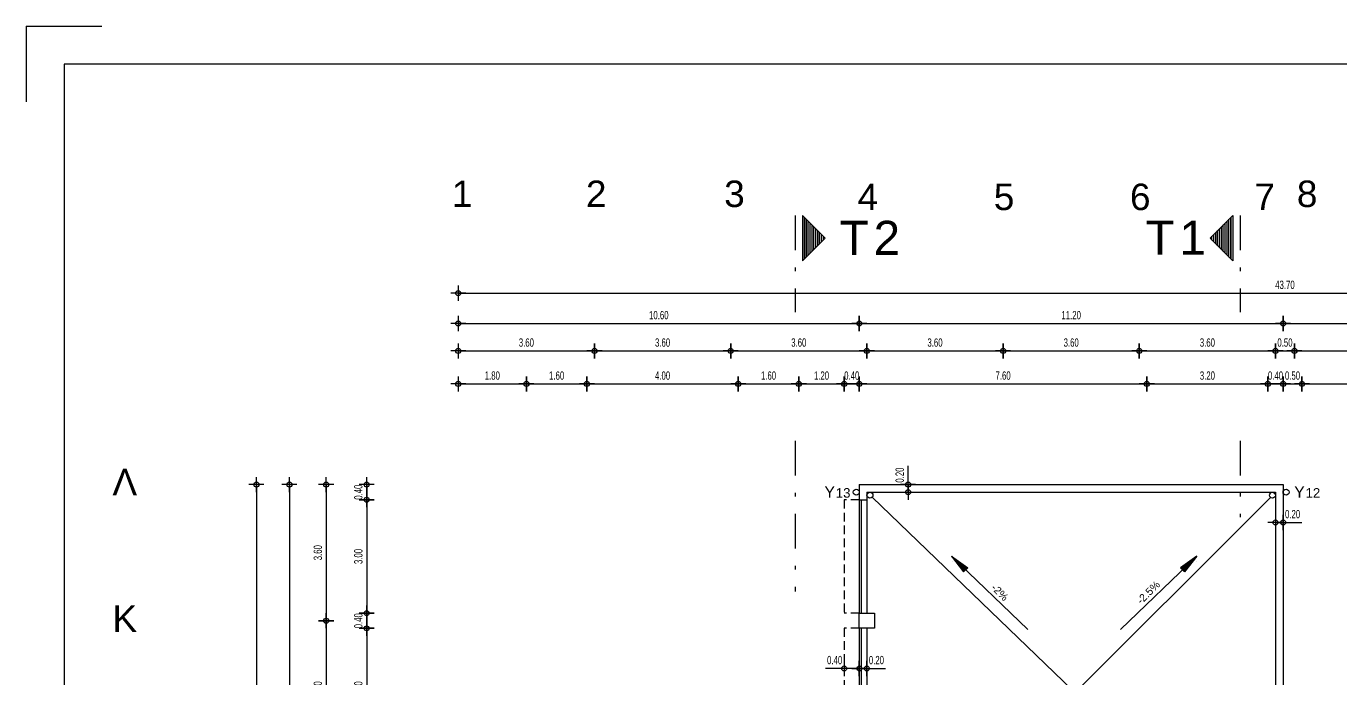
# Model space of a CAD drawing. Header units: metres. Extents: x 0 to 132, y -109 to 310.
# Drawn here: x 0 to 34.74, y 277.89 to 295.14 of the extents above; entities that cross this region are included whole.
import ezdxf

# ---------------------------------------------------------------- set-up
doc = ezdxf.new("R2010")
doc.units = ezdxf.units.M
doc.header["$LTSCALE"] = 0.036
doc.linetypes.add('DASHDOTX2', pattern=[50.8, 25.4, -12.7, 0, -12.7])
doc.linetypes.add('HIDDEN', pattern=[9.525, 6.35, -3.175])
doc.layers.get('Defpoints').update_dxf_attribs({"color": 252})
for name, color, linetype in [('arxitek doma', 254, 'Continuous'), ('BORDER', 252, 'Continuous'), ('DIMBLK', 252, 'Continuous'), ('LAYER-ON', 252, 'Continuous'), ('MARKS', 252, 'Continuous')]:
    doc.layers.add(name, color=color, linetype=linetype)
doc.styles.add('COMU-C', font='ugcompl.shx', dxfattribs={"width": 0.7})
doc.styles.add('COMU-N', font='arial.ttf')
doc.styles.get("Standard").update_dxf_attribs({"font": 'arial.ttf'})
doc.dimstyles.new('Copy of CADWDOT', dxfattribs={"dimscale": 0.1, "dimtxt": 2.2, "dimasz": 0.08, "dimexe": 2, "dimexo": 0, "dimgap": 0.09, "dimtad": 0, "dimrnd": 0.001, "dimzin": 0, "dimdsep": 46, "dimtxsty": 'COMU-C', "dimblk": 'ARTDIM', "dimcen": 0, "dimdle": 0.05, "dimse1": 1, "dimse2": 1, "dimclrd": 11, "dimclrt": 11, "dimadec": 0, "dimazin": 0, "dimtfac": 1, "dimtmove": 0, "dimatfit": 3, "dimldrblk": 'ARTDIM', "dimfxl": 1, "dimtvp": 0.9999, "dimtolj": 1, "dimtzin": 0, "dimarcsym": 0})

# ---------------------------------------------------------------- blocks, each defined once
blk = doc.blocks.new('art103')
at = {"layer": 'BORDER'}
for p, q in [((20.75, 14.6), (0.25, 14.6)), ((0.25, 14.6), (0.25, 0.25))]:
    blk.add_line(p, q, dxfattribs=at)
at = {"layer": 'MARKS'}
for q in [(0, 14.35), (0.5, 14.85)]:
    blk.add_line((0, 14.85), q, dxfattribs=at)
blk = doc.blocks.new('ARTDIM')
at = {"layer": 'DIMBLK'}
for p, q in [((-24.9975, 0), (24.9975, 0)), ((0, -24.9975), (0, 24.9975))]:
    blk.add_line(p, q, dxfattribs=at)
blk.add_circle((0, 0), 8.25, dxfattribs=at)
blk = doc.blocks.new('*D1011')
at = {"layer": 'arxitek doma', "color": 11, "lineweight": -2}
blk.add_line((11.426, 285.685), (13.21, 285.685), dxfattribs=at)
at = {"layer": 'Defpoints', "color": 0, "transparency": 16777216}
for p in [(11.418, 286.124), (13.218, 286.124), (13.218, 285.685)]:
    blk.add_point(p, dxfattribs=at)
at = {"layer": 'arxitek doma', "color": 11, "lineweight": -2, "xscale": 0.008, "yscale": 0.008, "zscale": 0.008, "rotation": 180}
blk.add_blockref('ARTDIM', (11.418, 285.685), dxfattribs=at)
at = {"layer": 'arxitek doma', "color": 11, "lineweight": -2, "xscale": 0.008, "yscale": 0.008, "zscale": 0.008}
blk.add_blockref('ARTDIM', (13.218, 285.685), dxfattribs=at)
at = {"layer": 'arxitek doma', "color": 11, "insert": (12.318, 285.905), "char_height": 0.22, "attachment_point": 5, "style": 'COMU-C'}
blk.add_mtext('\\A1;1.80', dxfattribs=at)
blk = doc.blocks.new('*D1012')
at = {"layer": 'arxitek doma', "color": 11, "lineweight": -2}
blk.add_line((13.226, 285.685), (14.81, 285.685), dxfattribs=at)
at = {"layer": 'Defpoints', "color": 0, "transparency": 16777216}
for p in [(13.218, 286.124), (14.818, 286.124), (14.818, 285.685)]:
    blk.add_point(p, dxfattribs=at)
at = {"layer": 'arxitek doma', "color": 11, "lineweight": -2, "xscale": 0.008, "yscale": 0.008, "zscale": 0.008, "rotation": 180}
blk.add_blockref('ARTDIM', (13.218, 285.685), dxfattribs=at)
at = {"layer": 'arxitek doma', "color": 11, "lineweight": -2, "xscale": 0.008, "yscale": 0.008, "zscale": 0.008}
blk.add_blockref('ARTDIM', (14.818, 285.685), dxfattribs=at)
at = {"layer": 'arxitek doma', "color": 11, "insert": (14.018, 285.905), "char_height": 0.22, "attachment_point": 5, "style": 'COMU-C'}
blk.add_mtext('\\A1;1.60', dxfattribs=at)
blk = doc.blocks.new('*D1013')
at = {"layer": 'arxitek doma', "color": 11, "lineweight": -2}
blk.add_line((14.826, 285.685), (18.81, 285.685), dxfattribs=at)
at = {"layer": 'Defpoints', "color": 0, "transparency": 16777216}
for p in [(14.818, 286.124), (18.818, 286.124), (18.818, 285.685)]:
    blk.add_point(p, dxfattribs=at)
at = {"layer": 'arxitek doma', "color": 11, "lineweight": -2, "xscale": 0.008, "yscale": 0.008, "zscale": 0.008, "rotation": 180}
blk.add_blockref('ARTDIM', (14.818, 285.685), dxfattribs=at)
at = {"layer": 'arxitek doma', "color": 11, "lineweight": -2, "xscale": 0.008, "yscale": 0.008, "zscale": 0.008}
blk.add_blockref('ARTDIM', (18.818, 285.685), dxfattribs=at)
at = {"layer": 'arxitek doma', "color": 11, "insert": (16.818, 285.905), "char_height": 0.22, "attachment_point": 5, "style": 'COMU-C'}
blk.add_mtext('\\A1;4.00', dxfattribs=at)
blk = doc.blocks.new('*D1014')
at = {"layer": 'arxitek doma', "color": 11, "lineweight": -2}
blk.add_line((18.826, 285.685), (20.41, 285.685), dxfattribs=at)
at = {"layer": 'Defpoints', "color": 0, "transparency": 16777216}
for p in [(18.818, 286.124), (20.418, 286.124), (20.418, 285.685)]:
    blk.add_point(p, dxfattribs=at)
at = {"layer": 'arxitek doma', "color": 11, "lineweight": -2, "xscale": 0.008, "yscale": 0.008, "zscale": 0.008, "rotation": 180}
blk.add_blockref('ARTDIM', (18.818, 285.685), dxfattribs=at)
at = {"layer": 'arxitek doma', "color": 11, "lineweight": -2, "xscale": 0.008, "yscale": 0.008, "zscale": 0.008}
blk.add_blockref('ARTDIM', (20.418, 285.685), dxfattribs=at)
at = {"layer": 'arxitek doma', "color": 11, "insert": (19.618, 285.905), "char_height": 0.22, "attachment_point": 5, "style": 'COMU-C'}
blk.add_mtext('\\A1;1.60', dxfattribs=at)
blk = doc.blocks.new('*D1015')
at = {"layer": 'arxitek doma', "color": 11, "lineweight": -2}
blk.add_line((20.426, 285.685), (21.61, 285.685), dxfattribs=at)
at = {"layer": 'Defpoints', "color": 0, "transparency": 16777216}
for p in [(20.418, 286.124), (21.618, 286.124), (21.618, 285.685)]:
    blk.add_point(p, dxfattribs=at)
at = {"layer": 'arxitek doma', "color": 11, "lineweight": -2, "xscale": 0.008, "yscale": 0.008, "zscale": 0.008, "rotation": 180}
blk.add_blockref('ARTDIM', (20.418, 285.685), dxfattribs=at)
at = {"layer": 'arxitek doma', "color": 11, "lineweight": -2, "xscale": 0.008, "yscale": 0.008, "zscale": 0.008}
blk.add_blockref('ARTDIM', (21.618, 285.685), dxfattribs=at)
at = {"layer": 'arxitek doma', "color": 11, "insert": (21.018, 285.905), "char_height": 0.22, "attachment_point": 5, "style": 'COMU-C'}
blk.add_mtext('\\A1;1.20', dxfattribs=at)
blk = doc.blocks.new('*D1016')
at = {"layer": 'arxitek doma', "color": 11, "lineweight": -2}
blk.add_line((21.626, 285.685), (22.01, 285.685), dxfattribs=at)
at = {"layer": 'Defpoints', "color": 0, "transparency": 16777216}
for p in [(21.618, 286.124), (22.018, 286.124), (22.018, 285.685)]:
    blk.add_point(p, dxfattribs=at)
at = {"layer": 'arxitek doma', "color": 11, "lineweight": -2, "xscale": 0.008, "yscale": 0.008, "zscale": 0.008, "rotation": 180}
blk.add_blockref('ARTDIM', (21.618, 285.685), dxfattribs=at)
at = {"layer": 'arxitek doma', "color": 11, "lineweight": -2, "xscale": 0.008, "yscale": 0.008, "zscale": 0.008}
blk.add_blockref('ARTDIM', (22.018, 285.685), dxfattribs=at)
at = {"layer": 'arxitek doma', "color": 11, "insert": (21.818, 285.905), "char_height": 0.22, "attachment_point": 5, "style": 'COMU-C'}
blk.add_mtext('\\A1;0.40', dxfattribs=at)
blk = doc.blocks.new('*D1017')
at = {"layer": 'arxitek doma', "color": 11, "lineweight": -2}
blk.add_line((22.026, 285.685), (29.61, 285.685), dxfattribs=at)
at = {"layer": 'Defpoints', "color": 0, "transparency": 16777216}
for p in [(22.018, 286.124), (29.618, 286.124), (29.618, 285.685)]:
    blk.add_point(p, dxfattribs=at)
at = {"layer": 'arxitek doma', "color": 11, "lineweight": -2, "xscale": 0.008, "yscale": 0.008, "zscale": 0.008, "rotation": 180}
blk.add_blockref('ARTDIM', (22.018, 285.685), dxfattribs=at)
at = {"layer": 'arxitek doma', "color": 11, "lineweight": -2, "xscale": 0.008, "yscale": 0.008, "zscale": 0.008}
blk.add_blockref('ARTDIM', (29.618, 285.685), dxfattribs=at)
at = {"layer": 'arxitek doma', "color": 11, "insert": (25.818, 285.905), "char_height": 0.22, "attachment_point": 5, "style": 'COMU-C'}
blk.add_mtext('\\A1;7.60', dxfattribs=at)
blk = doc.blocks.new('*D1018')
at = {"layer": 'arxitek doma', "color": 11, "lineweight": -2}
blk.add_line((29.626, 285.685), (32.81, 285.685), dxfattribs=at)
at = {"layer": 'Defpoints', "color": 0, "transparency": 16777216}
for p in [(29.618, 286.124), (32.818, 286.124), (32.818, 285.685)]:
    blk.add_point(p, dxfattribs=at)
at = {"layer": 'arxitek doma', "color": 11, "lineweight": -2, "xscale": 0.008, "yscale": 0.008, "zscale": 0.008, "rotation": 180}
blk.add_blockref('ARTDIM', (29.618, 285.685), dxfattribs=at)
at = {"layer": 'arxitek doma', "color": 11, "lineweight": -2, "xscale": 0.008, "yscale": 0.008, "zscale": 0.008}
blk.add_blockref('ARTDIM', (32.818, 285.685), dxfattribs=at)
at = {"layer": 'arxitek doma', "color": 11, "insert": (31.218, 285.905), "char_height": 0.22, "attachment_point": 5, "style": 'COMU-C'}
blk.add_mtext('\\A1;3.20', dxfattribs=at)
blk = doc.blocks.new('*D1019')
at = {"layer": 'arxitek doma', "color": 11, "lineweight": -2}
blk.add_line((32.826, 285.685), (33.21, 285.685), dxfattribs=at)
at = {"layer": 'Defpoints', "color": 0, "transparency": 16777216}
for p in [(32.818, 286.124), (33.218, 286.124), (33.218, 285.685)]:
    blk.add_point(p, dxfattribs=at)
at = {"layer": 'arxitek doma', "color": 11, "lineweight": -2, "xscale": 0.008, "yscale": 0.008, "zscale": 0.008, "rotation": 180}
blk.add_blockref('ARTDIM', (32.818, 285.685), dxfattribs=at)
at = {"layer": 'arxitek doma', "color": 11, "lineweight": -2, "xscale": 0.008, "yscale": 0.008, "zscale": 0.008}
blk.add_blockref('ARTDIM', (33.218, 285.685), dxfattribs=at)
at = {"layer": 'arxitek doma', "color": 11, "insert": (33.018, 285.905), "char_height": 0.22, "attachment_point": 5, "style": 'COMU-C'}
blk.add_mtext('\\A1;0.40', dxfattribs=at)
blk = doc.blocks.new('*D1020')
at = {"layer": 'arxitek doma', "color": 11, "lineweight": -2}
blk.add_line((33.226, 285.685), (33.71, 285.685), dxfattribs=at)
at = {"layer": 'Defpoints', "color": 0, "transparency": 16777216}
for p in [(33.218, 286.124), (33.718, 286.124), (33.718, 285.685)]:
    blk.add_point(p, dxfattribs=at)
at = {"layer": 'arxitek doma', "color": 11, "lineweight": -2, "xscale": 0.008, "yscale": 0.008, "zscale": 0.008, "rotation": 180}
blk.add_blockref('ARTDIM', (33.218, 285.685), dxfattribs=at)
at = {"layer": 'arxitek doma', "color": 11, "lineweight": -2, "xscale": 0.008, "yscale": 0.008, "zscale": 0.008}
blk.add_blockref('ARTDIM', (33.718, 285.685), dxfattribs=at)
at = {"layer": 'arxitek doma', "color": 11, "insert": (33.468, 285.905), "char_height": 0.22, "attachment_point": 5, "style": 'COMU-C'}
blk.add_mtext('\\A1;0.50', dxfattribs=at)
blk = doc.blocks.new('*D1021')
at = {"layer": 'arxitek doma', "color": 11, "lineweight": -2}
blk.add_line((33.726, 285.685), (36.829, 285.685), dxfattribs=at)
at = {"layer": 'Defpoints', "color": 0, "transparency": 16777216}
for p in [(33.718, 286.124), (36.837, 286.124), (36.837, 285.685)]:
    blk.add_point(p, dxfattribs=at)
at = {"layer": 'arxitek doma', "color": 11, "lineweight": -2, "xscale": 0.008, "yscale": 0.008, "zscale": 0.008, "rotation": 180}
blk.add_blockref('ARTDIM', (33.718, 285.685), dxfattribs=at)
at = {"layer": 'arxitek doma', "color": 11, "lineweight": -2, "xscale": 0.008, "yscale": 0.008, "zscale": 0.008}
blk.add_blockref('ARTDIM', (36.837, 285.685), dxfattribs=at)
at = {"layer": 'arxitek doma', "color": 11, "insert": (35.277, 285.905), "char_height": 0.22, "attachment_point": 5, "style": 'COMU-C'}
blk.add_mtext('\\A1;3.12', dxfattribs=at)
blk = doc.blocks.new('*D1030')
at = {"layer": 'arxitek doma', "color": 11, "lineweight": -2}
blk.add_line((11.426, 287.283), (22.01, 287.283), dxfattribs=at)
at = {"layer": 'Defpoints', "color": 0, "transparency": 16777216}
for p in [(22.018, 287.283), (11.418, 283.833), (22.018, 283.833)]:
    blk.add_point(p, dxfattribs=at)
at = {"layer": 'arxitek doma', "color": 11, "lineweight": -2, "xscale": 0.008, "yscale": 0.008, "zscale": 0.008, "rotation": 180}
blk.add_blockref('ARTDIM', (11.418, 287.283), dxfattribs=at)
at = {"layer": 'arxitek doma', "color": 11, "lineweight": -2, "xscale": 0.008, "yscale": 0.008, "zscale": 0.008}
blk.add_blockref('ARTDIM', (22.018, 287.283), dxfattribs=at)
at = {"layer": 'arxitek doma', "color": 11, "insert": (16.718, 287.503), "char_height": 0.22, "attachment_point": 5, "style": 'COMU-C'}
blk.add_mtext('\\A1;10.60', dxfattribs=at)
blk = doc.blocks.new('*D1031')
at = {"layer": 'arxitek doma', "color": 11, "lineweight": -2}
blk.add_line((22.026, 287.283), (33.21, 287.283), dxfattribs=at)
at = {"layer": 'Defpoints', "color": 0, "transparency": 16777216}
for p in [(22.018, 287.283), (33.218, 287.283), (33.218, 287.283)]:
    blk.add_point(p, dxfattribs=at)
at = {"layer": 'arxitek doma', "color": 11, "lineweight": -2, "xscale": 0.008, "yscale": 0.008, "zscale": 0.008, "rotation": 180}
blk.add_blockref('ARTDIM', (22.018, 287.283), dxfattribs=at)
at = {"layer": 'arxitek doma', "color": 11, "lineweight": -2, "xscale": 0.008, "yscale": 0.008, "zscale": 0.008}
blk.add_blockref('ARTDIM', (33.218, 287.283), dxfattribs=at)
at = {"layer": 'arxitek doma', "color": 11, "insert": (27.618, 287.503), "char_height": 0.22, "attachment_point": 5, "style": 'COMU-C'}
blk.add_mtext('\\A1;11.20', dxfattribs=at)
blk = doc.blocks.new('*D1032')
at = {"layer": 'arxitek doma', "color": 11, "lineweight": -2}
blk.add_line((33.226, 287.283), (55.11, 287.283), dxfattribs=at)
at = {"layer": 'Defpoints', "color": 0, "transparency": 16777216}
for p in [(33.218, 287.283), (55.118, 287.283), (55.118, 283.84)]:
    blk.add_point(p, dxfattribs=at)
at = {"layer": 'arxitek doma', "color": 11, "lineweight": -2, "xscale": 0.008, "yscale": 0.008, "zscale": 0.008, "rotation": 180}
blk.add_blockref('ARTDIM', (33.218, 287.283), dxfattribs=at)
at = {"layer": 'arxitek doma', "color": 11, "lineweight": -2, "xscale": 0.008, "yscale": 0.008, "zscale": 0.008}
blk.add_blockref('ARTDIM', (55.118, 287.283), dxfattribs=at)
at = {"layer": 'arxitek doma', "color": 11, "insert": (44.168, 287.503), "char_height": 0.22, "attachment_point": 5, "style": 'COMU-C'}
blk.add_mtext('\\A1;21.90', dxfattribs=at)
blk = doc.blocks.new('*D1033')
at = {"layer": 'arxitek doma', "color": 11, "lineweight": -2}
blk.add_line((11.426, 288.084), (55.11, 288.084), dxfattribs=at)
at = {"layer": 'Defpoints', "color": 0, "transparency": 16777216}
for p in [(55.118, 288.084), (11.418, 283.833), (55.118, 283.833)]:
    blk.add_point(p, dxfattribs=at)
at = {"layer": 'arxitek doma', "color": 11, "lineweight": -2, "xscale": 0.008, "yscale": 0.008, "zscale": 0.008, "rotation": 180}
blk.add_blockref('ARTDIM', (11.418, 288.084), dxfattribs=at)
at = {"layer": 'arxitek doma', "color": 11, "lineweight": -2, "xscale": 0.008, "yscale": 0.008, "zscale": 0.008}
blk.add_blockref('ARTDIM', (55.118, 288.084), dxfattribs=at)
at = {"layer": 'arxitek doma', "color": 11, "insert": (33.268, 288.304), "char_height": 0.22, "attachment_point": 5, "style": 'COMU-C'}
blk.add_mtext('\\A1;43.70', dxfattribs=at)
blk = doc.blocks.new('*D1034')
at = {"layer": 'arxitek doma', "color": 11, "lineweight": -2}
blk.add_line((8.997, 283.016), (8.997, 282.632), dxfattribs=at)
at = {"layer": 'Defpoints', "color": 0, "transparency": 16777216}
for p in [(8.408, 283.024), (8.408, 282.624), (8.997, 282.624)]:
    blk.add_point(p, dxfattribs=at)
at = {"layer": 'arxitek doma', "color": 11, "lineweight": -2, "xscale": 0.008, "yscale": 0.008, "zscale": 0.008}
for p, rotation in [((8.997, 283.024), 90), ((8.997, 282.624), 270)]:
    blk.add_blockref('ARTDIM', p, dxfattribs=dict(at, rotation=rotation))
at = {"layer": 'arxitek doma', "color": 11, "insert": (8.777, 282.824), "char_height": 0.22, "attachment_point": 5, "rotation": 90, "style": 'COMU-C'}
blk.add_mtext('\\A1;0.40', dxfattribs=at)
blk = doc.blocks.new('*D1035')
at = {"layer": 'arxitek doma', "color": 11, "lineweight": -2}
blk.add_line((8.997, 282.616), (8.997, 279.632), dxfattribs=at)
at = {"layer": 'Defpoints', "color": 0, "transparency": 16777216}
for p in [(11.418, 282.624), (8.997, 279.624), (11.418, 279.624)]:
    blk.add_point(p, dxfattribs=at)
at = {"layer": 'arxitek doma', "color": 11, "lineweight": -2, "xscale": 0.008, "yscale": 0.008, "zscale": 0.008}
for p, rotation in [((8.997, 282.624), 90), ((8.997, 279.624), 270)]:
    blk.add_blockref('ARTDIM', p, dxfattribs=dict(at, rotation=rotation))
at = {"layer": 'arxitek doma', "color": 11, "insert": (8.777, 281.124), "char_height": 0.22, "attachment_point": 5, "rotation": 90, "style": 'COMU-C'}
blk.add_mtext('\\A1;3.00', dxfattribs=at)
blk = doc.blocks.new('*D1036')
at = {"layer": 'arxitek doma', "color": 11, "lineweight": -2}
blk.add_line((8.997, 279.616), (8.997, 279.232), dxfattribs=at)
at = {"layer": 'Defpoints', "color": 0, "transparency": 16777216}
for p in [(11.418, 279.624), (8.997, 279.224), (11.418, 279.224)]:
    blk.add_point(p, dxfattribs=at)
at = {"layer": 'arxitek doma', "color": 11, "lineweight": -2, "xscale": 0.008, "yscale": 0.008, "zscale": 0.008}
for p, rotation in [((8.997, 279.624), 90), ((8.997, 279.224), 270)]:
    blk.add_blockref('ARTDIM', p, dxfattribs=dict(at, rotation=rotation))
at = {"layer": 'arxitek doma', "color": 11, "insert": (8.777, 279.424), "char_height": 0.22, "attachment_point": 5, "rotation": 90, "style": 'COMU-C'}
blk.add_mtext('\\A1;0.40', dxfattribs=at)
blk = doc.blocks.new('*D1037')
at = {"layer": 'arxitek doma', "color": 11, "lineweight": -2}
blk.add_line((8.997, 279.216), (8.997, 276.032), dxfattribs=at)
at = {"layer": 'Defpoints', "color": 0, "transparency": 16777216}
for p in [(11.418, 279.224), (8.997, 276.024), (11.418, 276.024)]:
    blk.add_point(p, dxfattribs=at)
at = {"layer": 'arxitek doma', "color": 11, "lineweight": -2, "xscale": 0.008, "yscale": 0.008, "zscale": 0.008}
for p, rotation in [((8.997, 279.224), 90), ((8.997, 276.024), 270)]:
    blk.add_blockref('ARTDIM', p, dxfattribs=dict(at, rotation=rotation))
at = {"layer": 'arxitek doma', "color": 11, "insert": (8.777, 277.624), "char_height": 0.22, "attachment_point": 5, "rotation": 90, "style": 'COMU-C'}
blk.add_mtext('\\A1;3.20', dxfattribs=at)
blk = doc.blocks.new('*D1052')
at = {"layer": 'arxitek doma', "color": 11, "lineweight": -2}
blk.add_line((6.954, 283.016), (6.954, 261.232), dxfattribs=at)
at = {"layer": 'Defpoints', "color": 0, "transparency": 16777216}
for p in [(9.452, 283.024), (6.954, 261.224), (10.588, 261.224)]:
    blk.add_point(p, dxfattribs=at)
at = {"layer": 'arxitek doma', "color": 11, "lineweight": -2, "xscale": 0.008, "yscale": 0.008, "zscale": 0.008}
for p, rotation in [((6.954, 283.024), 90), ((6.954, 261.224), 270)]:
    blk.add_blockref('ARTDIM', p, dxfattribs=dict(at, rotation=rotation))
at = {"layer": 'arxitek doma', "color": 11, "insert": (6.734, 272.124), "char_height": 0.22, "attachment_point": 5, "rotation": 90, "style": 'COMU-C'}
blk.add_mtext('\\A1;21.80', dxfattribs=at)
blk = doc.blocks.new('*D1054')
at = {"layer": 'arxitek doma', "color": 11, "lineweight": -2}
blk.add_line((6.082, 283.016), (6.082, 249.932), dxfattribs=at)
at = {"layer": 'Defpoints', "color": 0, "transparency": 16777216}
for p in [(9.452, 283.024), (6.082, 249.924), (9.452, 249.924)]:
    blk.add_point(p, dxfattribs=at)
at = {"layer": 'arxitek doma', "color": 11, "lineweight": -2, "xscale": 0.008, "yscale": 0.008, "zscale": 0.008}
for p, rotation in [((6.082, 283.024), 90), ((6.082, 249.924), 270)]:
    blk.add_blockref('ARTDIM', p, dxfattribs=dict(at, rotation=rotation))
at = {"layer": 'arxitek doma', "color": 11, "insert": (5.862, 266.474), "char_height": 0.22, "attachment_point": 5, "rotation": 90, "style": 'COMU-C'}
blk.add_mtext('\\A1;33.10', dxfattribs=at)
blk = doc.blocks.new('*D1100')
at = {"layer": 'arxitek doma', "color": 11, "lineweight": -2}
blk.add_line((11.426, 286.558), (15.01, 286.558), dxfattribs=at)
at = {"layer": 'Defpoints', "color": 0, "transparency": 16777216}
for p in [(11.418, 290.129), (15.018, 290.129), (15.018, 286.558)]:
    blk.add_point(p, dxfattribs=at)
at = {"layer": 'arxitek doma', "color": 11, "lineweight": -2, "xscale": 0.008, "yscale": 0.008, "zscale": 0.008, "rotation": 180}
blk.add_blockref('ARTDIM', (11.418, 286.558), dxfattribs=at)
at = {"layer": 'arxitek doma', "color": 11, "lineweight": -2, "xscale": 0.008, "yscale": 0.008, "zscale": 0.008}
blk.add_blockref('ARTDIM', (15.018, 286.558), dxfattribs=at)
at = {"layer": 'arxitek doma', "color": 11, "insert": (13.218, 286.778), "char_height": 0.22, "attachment_point": 5, "style": 'COMU-C'}
blk.add_mtext('\\A1;3.60', dxfattribs=at)
blk = doc.blocks.new('*D1101')
at = {"layer": 'arxitek doma', "color": 11, "lineweight": -2}
blk.add_line((15.026, 286.558), (18.61, 286.558), dxfattribs=at)
at = {"layer": 'Defpoints', "color": 0, "transparency": 16777216}
for p in [(15.018, 290.129), (18.618, 290.129), (18.618, 286.558)]:
    blk.add_point(p, dxfattribs=at)
at = {"layer": 'arxitek doma', "color": 11, "lineweight": -2, "xscale": 0.008, "yscale": 0.008, "zscale": 0.008, "rotation": 180}
blk.add_blockref('ARTDIM', (15.018, 286.558), dxfattribs=at)
at = {"layer": 'arxitek doma', "color": 11, "lineweight": -2, "xscale": 0.008, "yscale": 0.008, "zscale": 0.008}
blk.add_blockref('ARTDIM', (18.618, 286.558), dxfattribs=at)
at = {"layer": 'arxitek doma', "color": 11, "insert": (16.818, 286.778), "char_height": 0.22, "attachment_point": 5, "style": 'COMU-C'}
blk.add_mtext('\\A1;3.60', dxfattribs=at)
blk = doc.blocks.new('*D1102')
at = {"layer": 'arxitek doma', "color": 11, "lineweight": -2}
blk.add_line((18.626, 286.558), (22.21, 286.558), dxfattribs=at)
at = {"layer": 'Defpoints', "color": 0, "transparency": 16777216}
for p in [(18.618, 290.129), (22.218, 290.129), (22.218, 286.558)]:
    blk.add_point(p, dxfattribs=at)
at = {"layer": 'arxitek doma', "color": 11, "lineweight": -2, "xscale": 0.008, "yscale": 0.008, "zscale": 0.008, "rotation": 180}
blk.add_blockref('ARTDIM', (18.618, 286.558), dxfattribs=at)
at = {"layer": 'arxitek doma', "color": 11, "lineweight": -2, "xscale": 0.008, "yscale": 0.008, "zscale": 0.008}
blk.add_blockref('ARTDIM', (22.218, 286.558), dxfattribs=at)
at = {"layer": 'arxitek doma', "color": 11, "insert": (20.418, 286.778), "char_height": 0.22, "attachment_point": 5, "style": 'COMU-C'}
blk.add_mtext('\\A1;3.60', dxfattribs=at)
blk = doc.blocks.new('*D1103')
at = {"layer": 'arxitek doma', "color": 11, "lineweight": -2}
blk.add_line((22.226, 286.558), (25.81, 286.558), dxfattribs=at)
at = {"layer": 'Defpoints', "color": 0, "transparency": 16777216}
for p in [(22.218, 290.129), (25.818, 290.129), (25.818, 286.558)]:
    blk.add_point(p, dxfattribs=at)
at = {"layer": 'arxitek doma', "color": 11, "lineweight": -2, "xscale": 0.008, "yscale": 0.008, "zscale": 0.008, "rotation": 180}
blk.add_blockref('ARTDIM', (22.218, 286.558), dxfattribs=at)
at = {"layer": 'arxitek doma', "color": 11, "lineweight": -2, "xscale": 0.008, "yscale": 0.008, "zscale": 0.008}
blk.add_blockref('ARTDIM', (25.818, 286.558), dxfattribs=at)
at = {"layer": 'arxitek doma', "color": 11, "insert": (24.018, 286.778), "char_height": 0.22, "attachment_point": 5, "style": 'COMU-C'}
blk.add_mtext('\\A1;3.60', dxfattribs=at)
blk = doc.blocks.new('*D1104')
at = {"layer": 'arxitek doma', "color": 11, "lineweight": -2}
blk.add_line((25.826, 286.558), (29.41, 286.558), dxfattribs=at)
at = {"layer": 'Defpoints', "color": 0, "transparency": 16777216}
for p in [(25.818, 290.129), (29.418, 290.129), (29.418, 286.558)]:
    blk.add_point(p, dxfattribs=at)
at = {"layer": 'arxitek doma', "color": 11, "lineweight": -2, "xscale": 0.008, "yscale": 0.008, "zscale": 0.008, "rotation": 180}
blk.add_blockref('ARTDIM', (25.818, 286.558), dxfattribs=at)
at = {"layer": 'arxitek doma', "color": 11, "lineweight": -2, "xscale": 0.008, "yscale": 0.008, "zscale": 0.008}
blk.add_blockref('ARTDIM', (29.418, 286.558), dxfattribs=at)
at = {"layer": 'arxitek doma', "color": 11, "insert": (27.618, 286.778), "char_height": 0.22, "attachment_point": 5, "style": 'COMU-C'}
blk.add_mtext('\\A1;3.60', dxfattribs=at)
blk = doc.blocks.new('*D1105')
at = {"layer": 'arxitek doma', "color": 11, "lineweight": -2}
blk.add_line((29.426, 286.558), (33.01, 286.558), dxfattribs=at)
at = {"layer": 'Defpoints', "color": 0, "transparency": 16777216}
for p in [(29.418, 290.129), (33.018, 290.129), (33.018, 286.558)]:
    blk.add_point(p, dxfattribs=at)
at = {"layer": 'arxitek doma', "color": 11, "lineweight": -2, "xscale": 0.008, "yscale": 0.008, "zscale": 0.008, "rotation": 180}
blk.add_blockref('ARTDIM', (29.418, 286.558), dxfattribs=at)
at = {"layer": 'arxitek doma', "color": 11, "lineweight": -2, "xscale": 0.008, "yscale": 0.008, "zscale": 0.008}
blk.add_blockref('ARTDIM', (33.018, 286.558), dxfattribs=at)
at = {"layer": 'arxitek doma', "color": 11, "insert": (31.218, 286.778), "char_height": 0.22, "attachment_point": 5, "style": 'COMU-C'}
blk.add_mtext('\\A1;3.60', dxfattribs=at)
blk = doc.blocks.new('*D1106')
at = {"layer": 'arxitek doma', "color": 11, "lineweight": -2}
blk.add_line((33.026, 286.558), (33.51, 286.558), dxfattribs=at)
at = {"layer": 'Defpoints', "color": 0, "transparency": 16777216}
for p in [(33.018, 290.129), (33.518, 290.129), (33.518, 286.558)]:
    blk.add_point(p, dxfattribs=at)
at = {"layer": 'arxitek doma', "color": 11, "lineweight": -2, "xscale": 0.008, "yscale": 0.008, "zscale": 0.008, "rotation": 180}
blk.add_blockref('ARTDIM', (33.018, 286.558), dxfattribs=at)
at = {"layer": 'arxitek doma', "color": 11, "lineweight": -2, "xscale": 0.008, "yscale": 0.008, "zscale": 0.008}
blk.add_blockref('ARTDIM', (33.518, 286.558), dxfattribs=at)
at = {"layer": 'arxitek doma', "color": 11, "insert": (33.268, 286.778), "char_height": 0.22, "attachment_point": 5, "style": 'COMU-C'}
blk.add_mtext('\\A1;0.50', dxfattribs=at)
blk = doc.blocks.new('*D1107')
at = {"layer": 'arxitek doma', "color": 11, "lineweight": -2}
blk.add_line((33.526, 286.558), (37.11, 286.558), dxfattribs=at)
at = {"layer": 'Defpoints', "color": 0, "transparency": 16777216}
for p in [(33.518, 290.129), (37.118, 290.129), (37.118, 286.558)]:
    blk.add_point(p, dxfattribs=at)
at = {"layer": 'arxitek doma', "color": 11, "lineweight": -2, "xscale": 0.008, "yscale": 0.008, "zscale": 0.008, "rotation": 180}
blk.add_blockref('ARTDIM', (33.518, 286.558), dxfattribs=at)
at = {"layer": 'arxitek doma', "color": 11, "lineweight": -2, "xscale": 0.008, "yscale": 0.008, "zscale": 0.008}
blk.add_blockref('ARTDIM', (37.118, 286.558), dxfattribs=at)
at = {"layer": 'arxitek doma', "color": 11, "insert": (35.318, 286.778), "char_height": 0.22, "attachment_point": 5, "style": 'COMU-C'}
blk.add_mtext('\\A1;3.60', dxfattribs=at)
blk = doc.blocks.new('*D1136')
at = {"layer": 'arxitek doma', "color": 11, "lineweight": -2}
blk.add_line((7.926, 283.016), (7.926, 279.432), dxfattribs=at)
at = {"layer": 'Defpoints', "color": 0, "transparency": 16777216}
for p in [(3.079, 283.024), (3.079, 279.424), (7.926, 279.424)]:
    blk.add_point(p, dxfattribs=at)
at = {"layer": 'arxitek doma', "color": 11, "lineweight": -2, "xscale": 0.008, "yscale": 0.008, "zscale": 0.008}
for p, rotation in [((7.926, 283.024), 90), ((7.926, 279.424), 270)]:
    blk.add_blockref('ARTDIM', p, dxfattribs=dict(at, rotation=rotation))
at = {"layer": 'arxitek doma', "color": 11, "insert": (7.706, 281.224), "char_height": 0.22, "attachment_point": 5, "rotation": 90, "style": 'COMU-C'}
blk.add_mtext('\\A1;3.60', dxfattribs=at)
blk = doc.blocks.new('*D1137')
at = {"layer": 'arxitek doma', "color": 11, "lineweight": -2}
blk.add_line((7.926, 279.416), (7.926, 275.832), dxfattribs=at)
at = {"layer": 'Defpoints', "color": 0, "transparency": 16777216}
for p in [(3.079, 279.424), (3.079, 275.824), (7.926, 275.824)]:
    blk.add_point(p, dxfattribs=at)
at = {"layer": 'arxitek doma', "color": 11, "lineweight": -2, "xscale": 0.008, "yscale": 0.008, "zscale": 0.008}
for p, rotation in [((7.926, 279.424), 90), ((7.926, 275.824), 270)]:
    blk.add_blockref('ARTDIM', p, dxfattribs=dict(at, rotation=rotation))
at = {"layer": 'arxitek doma', "color": 11, "insert": (7.706, 277.624), "char_height": 0.22, "attachment_point": 5, "rotation": 90, "style": 'COMU-C'}
blk.add_mtext('\\A1;3.60', dxfattribs=at)
blk = doc.blocks.new('*D1146')
at = {"layer": 'arxitek doma', "color": 11, "lineweight": -2}
for p, q in [((23.306, 283.024), (23.306, 283.519)), ((23.306, 282.832), (23.306, 283.016))]:
    blk.add_line(p, q, dxfattribs=at)
at = {"layer": 'Defpoints', "color": 0, "transparency": 16777216}
for p in [(23.306, 283.024), (27.618, 283.024), (27.618, 282.824)]:
    blk.add_point(p, dxfattribs=at)
at = {"layer": 'arxitek doma', "color": 11, "lineweight": -2, "xscale": 0.008, "yscale": 0.008, "zscale": 0.008}
for p, rotation in [((23.306, 283.024), 90), ((23.306, 282.824), 270)]:
    blk.add_blockref('ARTDIM', p, dxfattribs=dict(at, rotation=rotation))
at = {"layer": 'arxitek doma', "color": 11, "insert": (23.086, 283.275), "char_height": 0.22, "attachment_point": 5, "rotation": 90, "style": 'COMU-C'}
blk.add_mtext('\\A1;0.20', dxfattribs=at)
blk = doc.blocks.new('*D1147')
at = {"layer": 'arxitek doma', "color": 11, "lineweight": -2}
for p, q in [((33.026, 282.022), (33.21, 282.022)), ((33.218, 282.022), (33.713, 282.022))]:
    blk.add_line(p, q, dxfattribs=at)
at = {"layer": 'Defpoints', "color": 0, "transparency": 16777216}
for p in [(33.218, 282.022), (33.018, 280.324), (33.218, 280.324)]:
    blk.add_point(p, dxfattribs=at)
at = {"layer": 'arxitek doma', "color": 11, "lineweight": -2, "xscale": 0.008, "yscale": 0.008, "zscale": 0.008, "rotation": 180}
blk.add_blockref('ARTDIM', (33.018, 282.022), dxfattribs=at)
at = {"layer": 'arxitek doma', "color": 11, "lineweight": -2, "xscale": 0.008, "yscale": 0.008, "zscale": 0.008}
blk.add_blockref('ARTDIM', (33.218, 282.022), dxfattribs=at)
at = {"layer": 'arxitek doma', "color": 11, "insert": (33.47, 282.242), "char_height": 0.22, "attachment_point": 5, "style": 'COMU-C'}
blk.add_mtext('\\A1;0.20', dxfattribs=at)
blk = doc.blocks.new('*D1148')
at = {"layer": 'arxitek doma', "color": 11, "lineweight": -2}
for p, q in [((21.618, 278.163), (21.123, 278.163)), ((22.01, 278.163), (21.626, 278.163))]:
    blk.add_line(p, q, dxfattribs=at)
at = {"layer": 'Defpoints', "color": 0, "transparency": 16777216}
for p in [(21.618, 279.224), (22.018, 279.224), (21.618, 278.163)]:
    blk.add_point(p, dxfattribs=at)
at = {"layer": 'arxitek doma', "color": 11, "lineweight": -2, "xscale": 0.008, "yscale": 0.008, "zscale": 0.008, "rotation": 180}
blk.add_blockref('ARTDIM', (21.618, 278.163), dxfattribs=at)
at = {"layer": 'arxitek doma', "color": 11, "lineweight": -2, "xscale": 0.008, "yscale": 0.008, "zscale": 0.008}
blk.add_blockref('ARTDIM', (22.018, 278.163), dxfattribs=at)
at = {"layer": 'arxitek doma', "color": 11, "insert": (21.366, 278.383), "char_height": 0.22, "attachment_point": 5, "style": 'COMU-C'}
blk.add_mtext('\\A1;0.40', dxfattribs=at)
blk = doc.blocks.new('*D1149')
at = {"layer": 'arxitek doma', "color": 11, "lineweight": -2}
for p, q in [((22.026, 278.163), (22.21, 278.163)), ((22.218, 278.163), (22.713, 278.163))]:
    blk.add_line(p, q, dxfattribs=at)
at = {"layer": 'Defpoints', "color": 0, "transparency": 16777216}
for p in [(22.018, 279.224), (22.218, 279.224), (22.218, 278.163)]:
    blk.add_point(p, dxfattribs=at)
at = {"layer": 'arxitek doma', "color": 11, "lineweight": -2, "xscale": 0.008, "yscale": 0.008, "zscale": 0.008, "rotation": 180}
blk.add_blockref('ARTDIM', (22.018, 278.163), dxfattribs=at)
at = {"layer": 'arxitek doma', "color": 11, "lineweight": -2, "xscale": 0.008, "yscale": 0.008, "zscale": 0.008}
blk.add_blockref('ARTDIM', (22.218, 278.163), dxfattribs=at)
at = {"layer": 'arxitek doma', "color": 11, "insert": (22.47, 278.383), "char_height": 0.22, "attachment_point": 5, "style": 'COMU-C'}
blk.add_mtext('\\A1;0.20', dxfattribs=at)

msp = doc.modelspace()

# ---------------------------------------------------------------- hatches: boundary and pattern name
at = {"layer": 'arxitek doma'}
h = msp.add_hatch(color=256, dxfattribs=at)
h.paths.add_polyline_path([(24.831, 280.773), (24.882, 280.824), (24.454, 281.135), (24.455, 281.135)])
h.paths.add_polyline_path([(24.455, 281.135), (24.455, 281.135), (24.775, 280.716), (24.831, 280.773)])
h = msp.add_hatch(color=256, dxfattribs=at)
h.paths.add_polyline_path([(30.559, 280.773), (30.507, 280.824), (30.935, 281.135), (30.935, 281.135)])
h.paths.add_polyline_path([(30.935, 281.135), (30.935, 281.135), (30.615, 280.716), (30.559, 280.773)])

# ---------------------------------------------------------------- linework, layer by layer
at = {"layer": 'arxitek doma', "linetype": 'DASHDOTX2'}
for p, q in [((20.318, 290.139), (20.318, 287.58)), ((32.088, 290.139), (32.088, 287.58)), ((20.318, 284.179), (20.318, 280.2)), ((32.088, 284.179), (32.088, 282.167))]:
    msp.add_line(p, q, dxfattribs=at)
at = {"layer": 'arxitek doma'}
for p, q in [((20.518, 290.139), (20.518, 289.539)), ((21.118, 289.539), (20.518, 290.139)), ((31.288, 289.539), (31.888, 290.139)), ((31.888, 290.139), (31.888, 289.539)), ((20.568, 288.989), (20.568, 290.089)), ((20.568, 290.089), (20.568, 288.989)), ((20.568, 288.989), (20.568, 290.089)), ((20.618, 289.039), (20.618, 290.039)), ((20.668, 289.089), (20.668, 289.989)), ((20.718, 289.139), (20.718, 289.939)), ((20.768, 289.189), (20.768, 289.889)), ((20.818, 289.239), (20.818, 289.839)), ((20.868, 289.289), (20.868, 289.789)), ((31.538, 289.289), (31.538, 289.789)), ((31.588, 289.239), (31.588, 289.839)), ((31.638, 289.189), (31.638, 289.889)), ((31.688, 289.139), (31.688, 289.939)), ((31.738, 289.089), (31.738, 289.989)), ((31.788, 289.039), (31.788, 290.039)), ((31.838, 288.989), (31.838, 290.089)), ((31.838, 290.089), (31.838, 288.989)), ((31.838, 288.989), (31.838, 290.089)), ((20.518, 289.539), (20.518, 288.939)), ((21.118, 289.539), (20.518, 288.939)), ((20.918, 289.339), (20.918, 289.739)), ((20.968, 289.389), (20.968, 289.689)), ((21.018, 289.439), (21.018, 289.639)), ((21.068, 289.489), (21.068, 289.589)), ((31.288, 289.539), (31.888, 288.939)), ((31.338, 289.489), (31.338, 289.589)), ((31.388, 289.439), (31.388, 289.639)), ((31.438, 289.389), (31.438, 289.689)), ((31.488, 289.339), (31.488, 289.739)), ((31.888, 289.539), (31.888, 288.939)), ((22.018, 283.024), (33.218, 283.024)), ((22.018, 283.024), (22.018, 279.624)), ((22.218, 282.824), (22.218, 279.624)), ((22.218, 282.824), (33.018, 282.824)), ((33.018, 282.824), (33.018, 277.624)), ((33.218, 283.024), (33.218, 277.624)), ((22.018, 282.624), (22.218, 282.624)), ((22.068, 282.624), (22.068, 279.624)), ((22.356, 282.688), (33.018, 272.424)), ((22.418, 272.224), (32.882, 282.687)), ((24.455, 281.135), (24.775, 280.716)), ((24.455, 281.135), (24.882, 280.824)), ((24.455, 281.135), (26.472, 279.193)), ((30.935, 281.135), (28.917, 279.193)), ((30.935, 281.135), (30.507, 280.824)), ((30.935, 281.135), (30.615, 280.716)), ((24.47, 280.992), (24.47, 280.992)), ((24.882, 280.824), (24.775, 280.716)), ((30.507, 280.824), (30.615, 280.716)), ((30.919, 280.992), (30.919, 280.992)), ((22.018, 279.624), (22.418, 279.624)), ((22.018, 279.224), (22.018, 279.624)), ((22.418, 279.624), (22.418, 279.224)), ((22.418, 279.224), (22.018, 279.224)), ((22.018, 279.224), (22.018, 276.024)), ((22.068, 279.224), (22.068, 276.024)), ((22.218, 279.224), (22.218, 276.024))]:
    msp.add_line(p, q, dxfattribs=at)
at = {"layer": 'arxitek doma', "linetype": 'HIDDEN'}
for p, q in [((22.018, 282.624), (21.618, 282.624)), ((21.618, 282.624), (21.618, 279.624)), ((22.018, 279.624), (21.618, 279.624)), ((21.618, 279.224), (21.618, 276.024)), ((22.018, 279.224), (21.618, 279.224))]:
    msp.add_line(p, q, dxfattribs=at)
at = {"layer": 'arxitek doma'}
for centre in [(21.938, 282.824), (22.298, 282.744), (32.938, 282.744), (33.298, 282.824)]:
    msp.add_circle(centre, 0.08, dxfattribs=at)

# ---------------------------------------------------------------- block references
at = {"layer": 'LAYER-ON', "xscale": 4, "yscale": 4, "zscale": 4}
msp.add_blockref('art103', (0, 235.741), dxfattribs=at)

# ---------------------------------------------------------------- texts
at = {"layer": 'arxitek doma', "style": 'COMU-N'}
for s, height, p in [('1', 0.7, (11.25, 290.362)), ('2', 0.7, (14.792, 290.362)), ('3', 0.7, (18.446, 290.362)), ('4', 0.7, (21.971, 290.281)), ('5', 0.7, (25.571, 290.281)), ('6', 0.7, (29.171, 290.281)), ('7', 0.7, (32.461, 290.281)), ('8', 0.7, (33.582, 290.362)), ('Τ', 0.9, (21.497, 289.098)), ('2', 0.9, (22.396, 289.098)), ('Τ', 0.9, (29.582, 289.103)), ('1', 0.9, (30.48, 289.103)), ('Λ', 0.7, (2.277, 282.741)), ('Υ', 0.3, (21.095, 282.68)), ('13', 0.25, (21.396, 282.68)), ('Υ', 0.3, (33.511, 282.68)), ('12', 0.25, (33.812, 282.68)), ('Κ', 0.7, (2.277, 279.131))]:
    msp.add_text(s, height=height, dxfattribs=at).set_placement(p)
at = {"layer": 'arxitek doma', "char_height": 0.2, "attachment_point": 5}
for s, insert, rotation in [('{\\fArial|b0|i0|c161|p2;-2\\fArial|b0|i0|c0|p2;.5\\fArial|b0|i0|c161|p2;%}', (29.657, 280.173), 44.97), ('-2%', (25.732, 280.173), 315.0276)]:
    msp.add_mtext(s, dxfattribs=dict(at, insert=insert, rotation=rotation))

# ---------------------------------------------------------------- dimensions: what is measured, and where the dimension line sits
at = {"layer": 'arxitek doma'}
for base, p1, p2, picture, middle in [((15.018, 286.558), (11.418, 290.129), (15.018, 290.129), '*D1100', (13.218, 286.778)), ((18.618, 286.558), (15.018, 290.129), (18.618, 290.129), '*D1101', (16.818, 286.778)), ((22.218, 286.558), (18.618, 290.129), (22.218, 290.129), '*D1102', (20.418, 286.778)), ((25.818, 286.558), (22.218, 290.129), (25.818, 290.129), '*D1103', (24.018, 286.778)), ((29.418, 286.558), (25.818, 290.129), (29.418, 290.129), '*D1104', (27.618, 286.778)), ((33.018, 286.558), (29.418, 290.129), (33.018, 290.129), '*D1105', (31.218, 286.778)), ((33.518, 286.558), (33.018, 290.129), (33.518, 290.129), '*D1106', (33.268, 286.778)), ((37.118, 286.558), (33.518, 290.129), (37.118, 290.129), '*D1107', (35.318, 286.778)), ((55.118, 288.084), (11.418, 283.833), (55.118, 283.833), '*D1033', (33.268, 288.304)), ((22.018, 287.283), (11.418, 283.833), (22.018, 283.833), '*D1030', (16.718, 287.503)), ((33.218, 287.283), (22.018, 287.283), (33.218, 287.283), '*D1031', (27.618, 287.503)), ((55.118, 287.283), (33.218, 287.283), (55.118, 283.84), '*D1032', (44.168, 287.503)), ((13.218, 285.685), (11.418, 286.124), (13.218, 286.124), '*D1011', (12.318, 285.905)), ((14.818, 285.685), (13.218, 286.124), (14.818, 286.124), '*D1012', (14.018, 285.905)), ((18.818, 285.685), (14.818, 286.124), (18.818, 286.124), '*D1013', (16.818, 285.905)), ((20.418, 285.685), (18.818, 286.124), (20.418, 286.124), '*D1014', (19.618, 285.905)), ((21.618, 285.685), (20.418, 286.124), (21.618, 286.124), '*D1015', (21.018, 285.905)), ((29.618, 285.685), (22.018, 286.124), (29.618, 286.124), '*D1017', (25.818, 285.905)), ((32.818, 285.685), (29.618, 286.124), (32.818, 286.124), '*D1018', (31.218, 285.905)), ((33.718, 285.685), (33.218, 286.124), (33.718, 286.124), '*D1020', (33.468, 285.905)), ((36.837, 285.685), (33.718, 286.124), (36.837, 286.124), '*D1021', (35.277, 285.905)), ((33.218, 282.022), (33.018, 280.324), (33.218, 280.324), '*D1147', (33.47, 282.242)), ((21.618, 278.163), (22.018, 279.224), (21.618, 279.224), '*D1148', (21.366, 278.383)), ((22.218, 278.163), (22.018, 279.224), (22.218, 279.224), '*D1149', (22.47, 278.383))]:
    dim = msp.add_linear_dim(base=base, p1=p1, p2=p2, dimstyle='Copy of CADWDOT', dxfattribs=at)
    dim.commit()
    dim.dimension.update_dxf_attribs({"geometry": picture, "text_midpoint": middle})
for base, p1, p2, picture, middle in [((22.018, 285.685), (21.618, 286.124), (22.018, 286.124), '*D1016', (21.818, 285.685)), ((33.218, 285.685), (32.818, 286.124), (33.218, 286.124), '*D1019', (33.018, 285.685))]:
    dim = msp.add_linear_dim(base=base, p1=p1, p2=p2, dimstyle='Copy of CADWDOT', dxfattribs=at)
    dim.commit()
    dim.dimension.update_dxf_attribs({"geometry": picture, "text_midpoint": middle, "dimtype": 160})
for base, p1, p2, picture, middle in [((23.306, 283.024), (27.618, 282.824), (27.618, 283.024), '*D1146', (23.086, 283.275)), ((7.926, 279.424), (3.079, 283.024), (3.079, 279.424), '*D1136', (7.706, 281.224)), ((6.082, 249.924), (9.452, 283.024), (9.452, 249.924), '*D1054', (5.862, 266.474)), ((6.954, 261.224), (9.452, 283.024), (10.588, 261.224), '*D1052', (6.734, 272.124)), ((8.997, 279.624), (11.418, 282.624), (11.418, 279.624), '*D1035', (8.777, 281.124)), ((7.926, 275.824), (3.079, 279.424), (3.079, 275.824), '*D1137', (7.706, 277.624)), ((8.997, 276.024), (11.418, 279.224), (11.418, 276.024), '*D1037', (8.777, 277.624))]:
    dim = msp.add_linear_dim(base=base, p1=p1, p2=p2, angle=90, dimstyle='Copy of CADWDOT', dxfattribs=at)
    dim.commit()
    dim.dimension.update_dxf_attribs({"geometry": picture, "text_midpoint": middle})
for base, p1, p2, picture, middle in [((8.997, 282.624), (8.408, 283.024), (8.408, 282.624), '*D1034', (8.997, 282.824)), ((8.997, 279.224), (11.418, 279.624), (11.418, 279.224), '*D1036', (8.997, 279.424))]:
    dim = msp.add_linear_dim(base=base, p1=p1, p2=p2, angle=90, dimstyle='Copy of CADWDOT', dxfattribs=at)
    dim.commit()
    dim.dimension.update_dxf_attribs({"geometry": picture, "text_midpoint": middle, "dimtype": 160})

doc.saveas('drawing.dxf')
